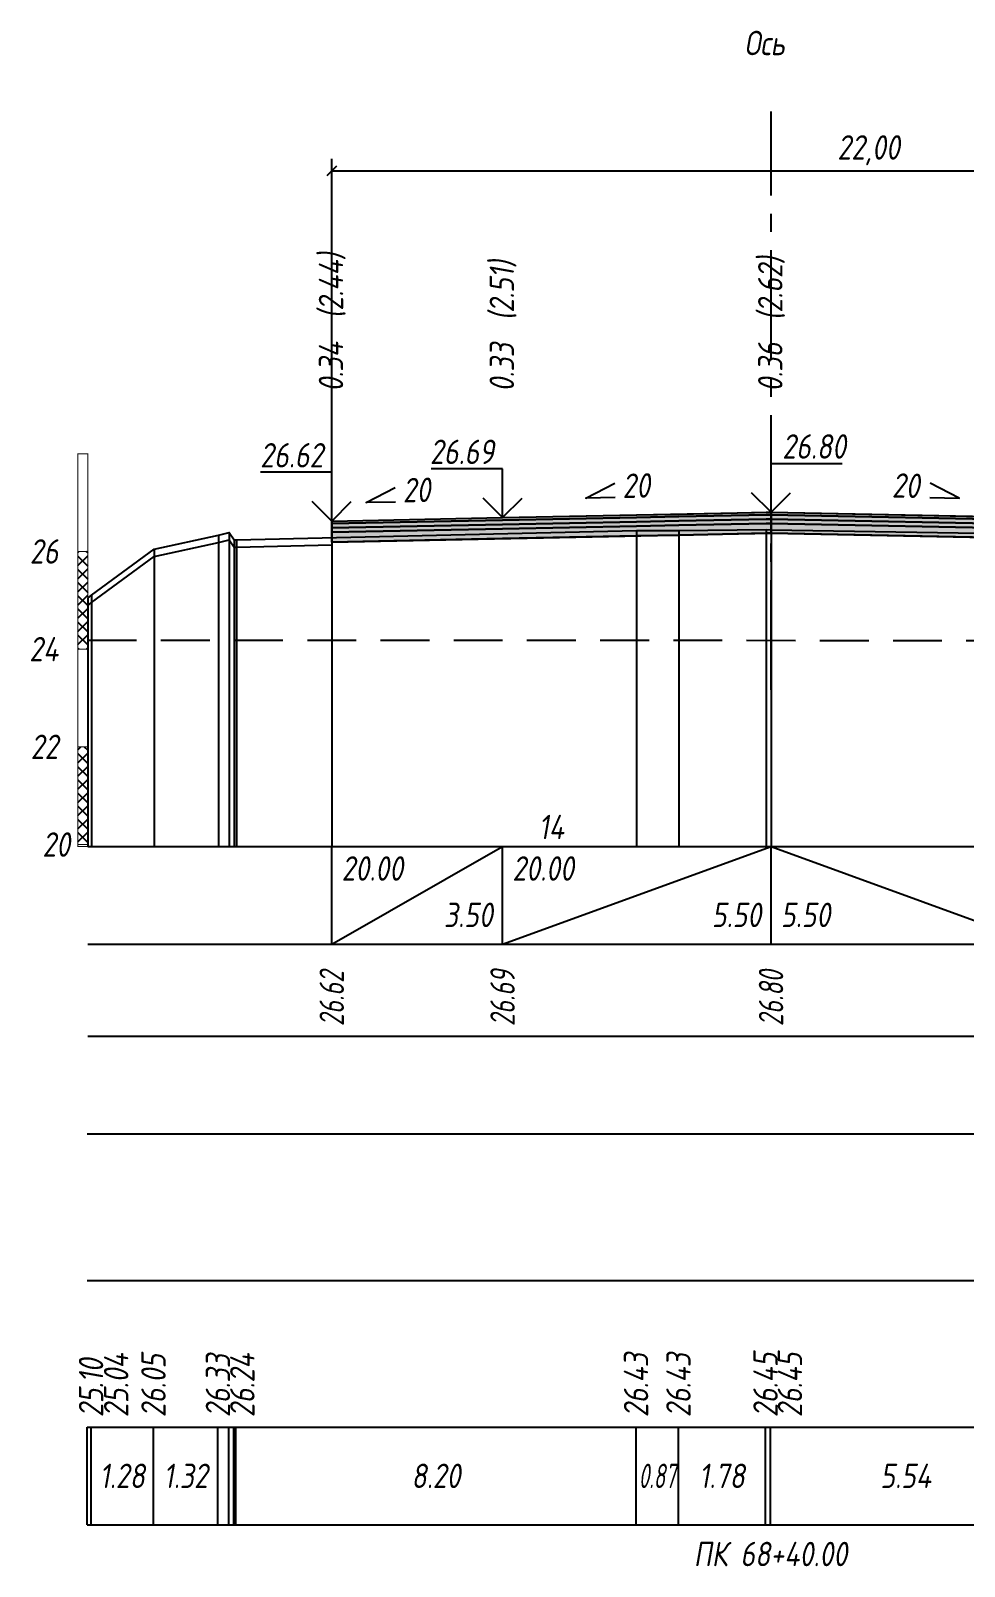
# Model space of a CAD drawing. Extents: x -717 to 1451, y -133302 to 233.
# Drawn here: x -284.2 to -188.5, y -108070.6 to -107913.4 of the extents above; entities that cross this region are included whole.
import ezdxf
from ezdxf.enums import TextEntityAlignment as Align

# ---------------------------------------------------------------- set-up
doc = ezdxf.new("R2010")
doc.units = 0
doc.linetypes.add('осевая2', pattern=[1.125, 0.75, -0.125, 0.125, -0.125])
doc.linetypes.add('штриховая', pattern=[0.75, 0.5, -0.25])
for name, color, linetype in [('Интерполированный поперечник', 2, 'Continuous'), ('Код_510', 7, 'Continuous'), ('Код_514', 1, 'Continuous'), ('Контур_0', 7, 'Continuous'), ('Контур_400', 7, 'Continuous'), ('Контур_508', 7, 'Continuous'), ('Контур_513', 7, 'Continuous'), ('Красный поперечник', 1, 'Continuous'), ('Линейка абсолютных высот', 7, 'Continuous'), ('Объём_2501', 7, 'Continuous'), ('Ось', 1, 'осевая2'), ('Откосы', 7, 'Continuous'), ('Отметки покрытия', 7, 'Continuous'), ('Подписи поперечников', 7, 'Continuous'), ('Рабочие отметки', 7, 'Continuous'), ('Рабочие отметки доп.', 7, 'Continuous'), ('Слои выравнивания', 7, 'Continuous'), ('Таблица', 7, 'Continuous'), ('Уклоны проезжей части', 7, 'Continuous'), ('Черный поперечник', 3, 'Continuous')]:
    doc.layers.add(name, color=color, linetype=linetype)
for name, color, linetype, true_color in [('Контур_2570', 7, 'Continuous', 0x80ff00), ('Контур_2725', 7, 'Continuous', 0x323232), ('Контур_2760', 7, 'Continuous', 0x323232), ('Контур_2761', 7, 'Continuous', 0x323232), ('Контур_2762', 7, 'Continuous', 0x323232), ('Контур_2763', 7, 'Continuous', 0x323232), ('Контур_402', 7, 'Continuous', 0xff6464)]:
    doc.layers.add(name, color=color, linetype=linetype, true_color=true_color)
doc.styles.get("Standard").update_dxf_attribs({"font": 'txt', "height": 2.5})
doc.styles.add('М', font='romand.shx', dxfattribs={"width": 0.8, "oblique": 10, "height": 2.5})
doc.dimstyles.new('ISO-25', dxfattribs={"dimtxt": 2.5, "dimasz": 2.5, "dimexe": 1.25, "dimexo": 0.625, "dimtad": 1, "dimtxsty": 'Standard', "dimcen": 2.5, "dimadec": 0, "dimazin": 0, "dimtfac": 1, "dimtmove": 0, "dimatfit": 3, "dimfxl": 1, "dimarcsym": 0})
pattern_1 = [(45.0000013, (-358.3379, 27.079), (-0.6735192404, 0.673519211), []), (135.0000003, (-358.3379, 27.079), (-0.673519222, -0.67351923), [])]

# ---------------------------------------------------------------- blocks, each defined once
blk = doc.blocks.new('_Oblique')
at = {"color": 0, "linetype": 'ByBlock', "lineweight": -2}
blk.add_line((-0.5, -0.5), (0.5, 0.5), dxfattribs=at)
blk = doc.blocks.new('*D2199')
at = {"color": 0, "lineweight": -2, "transparency": 16777216}
for p, q in [((-253.34, -107963.04), (-253.34, -107926.52)), ((-143.34, -107963.79), (-143.34, -107926.52)), ((-253.34, -107927.77), (-143.34, -107927.77))]:
    blk.add_line(p, q, dxfattribs=at)
at = {"layer": 'Defpoints', "color": 0, "transparency": 16777216}
for p in [(-143.34, -107927.77), (-253.34, -107963.67), (-143.34, -107964.42)]:
    blk.add_point(p, dxfattribs=at)
at = {"color": 0, "lineweight": -2, "transparency": 16777216, "rotation": 180}
blk.add_blockref('_Oblique', (-253.34, -107927.77), dxfattribs=at)
at = {"color": 0, "lineweight": -2, "transparency": 16777216}
blk.add_blockref('_Oblique', (-143.34, -107927.77), dxfattribs=at)
at = {"color": 0, "transparency": 16777216, "insert": (-198.34, -107925.65), "char_height": 2.5, "width": 11.6667, "attachment_point": 5, "style": 'М'}
blk.add_mtext('22,00', dxfattribs=at)

msp = doc.modelspace()

# ---------------------------------------------------------------- hatches: boundary and pattern name
at = {"layer": 'Линейка абсолютных высот'}
h = msp.add_hatch(dxfattribs=at)
h.set_pattern_fill('ANSI37', scale=0.3, style=0)
h.set_pattern_definition(pattern_1)
h.paths.add_polyline_path([(-278.338, -107976.718), (-278.338, -107966.718), (-279.338, -107966.718), (-279.338, -107976.718)])
h = msp.add_hatch(dxfattribs=at)
h.set_pattern_fill('ANSI37', scale=0.3, style=0)
h.set_pattern_definition(pattern_1)
h.paths.add_polyline_path([(-278.338, -107996.718), (-278.338, -107986.718), (-279.338, -107986.718), (-279.338, -107996.718)])
at = {"layer": 'Слои выравнивания'}
for color, points in [(2, [(-253.338, -107963.603), (-235.838, -107963.253), (-222.113, -107962.978), (-217.768, -107962.891), (-208.848, -107962.713), (-208.338, -107962.703), (-208.338, -107962.953), (-208.848, -107962.963), (-217.768, -107963.141), (-222.113, -107963.228), (-235.838, -107963.503), (-253.338, -107963.853)]), (2, [(-208.338, -107962.703), (-180.838, -107963.253), (-180.643, -107963.257), (-180.488, -107963.26), (-163.338, -107963.603), (-160.838, -107963.653), (-160.838, -107963.903), (-163.338, -107963.853), (-180.488, -107963.51), (-180.643, -107963.507), (-180.838, -107963.503), (-208.338, -107962.953)]), (3, [(-253.338, -107963.853), (-235.838, -107963.503), (-222.113, -107963.228), (-217.768, -107963.141), (-208.848, -107962.963), (-208.338, -107962.953), (-208.338, -107963.403), (-208.848, -107963.413), (-217.768, -107963.591), (-222.113, -107963.678), (-235.838, -107963.953), (-253.338, -107964.303)]), (4, [(-253.338, -107964.303), (-235.838, -107963.953), (-222.113, -107963.678), (-217.768, -107963.591), (-208.848, -107963.413), (-208.338, -107963.403), (-208.338, -107963.853), (-208.848, -107963.863), (-217.768, -107964.041), (-222.113, -107964.128), (-235.838, -107964.403), (-253.338, -107964.753)]), (5, [(-253.338, -107964.753), (-235.838, -107964.403), (-222.113, -107964.128), (-217.768, -107964.041), (-208.848, -107963.863), (-208.338, -107963.853), (-208.338, -107964.853), (-208.848, -107964.863), (-217.768, -107965.041), (-222.113, -107965.128), (-235.838, -107965.403), (-253.338, -107965.753)]), (3, [(-208.338, -107962.953), (-180.838, -107963.503), (-180.643, -107963.507), (-180.488, -107963.51), (-163.338, -107963.853), (-160.838, -107963.903), (-160.838, -107964.353), (-163.338, -107964.303), (-180.488, -107963.96), (-180.643, -107963.957), (-180.838, -107963.953), (-208.338, -107963.403)]), (4, [(-208.338, -107963.403), (-180.838, -107963.953), (-180.643, -107963.957), (-180.488, -107963.96), (-163.338, -107964.303), (-160.838, -107964.353), (-160.838, -107964.803), (-163.338, -107964.753), (-180.488, -107964.41), (-180.643, -107964.407), (-180.838, -107964.403), (-208.338, -107963.853)]), (5, [(-208.338, -107963.853), (-180.838, -107964.403), (-180.643, -107964.407), (-180.488, -107964.41), (-163.338, -107964.753), (-160.838, -107964.803), (-160.838, -107965.803), (-163.338, -107965.753), (-180.488, -107965.41), (-180.643, -107965.407), (-180.838, -107965.403), (-208.338, -107964.853)])]:
    msp.add_hatch(color=color, dxfattribs=at).paths.add_polyline_path(points)

# ---------------------------------------------------------------- linework, layer by layer
at = {"layer": 'Интерполированный поперечник', "linetype": 'штриховая', "ltscale": 10, "flags": 128}
msp.add_lwpolyline([(-278.338, -107975.782), (-105.951, -107975.864)], dxfattribs=at)
at = {"layer": 'Код_510'}
for p, q in [((-278.392, -108066.342), (-278.392, -108056.342)), ((-277.993, -108066.342), (-277.993, -108056.342)), ((-271.597, -108066.342), (-271.597, -108056.342)), ((-264.997, -108066.342), (-264.997, -108056.342)), ((-263.885, -108066.342), (-263.885, -108056.342)), ((-263.371, -108066.342), (-263.371, -108056.342)), ((-263.154, -108066.342), (-263.154, -108056.342)), ((-222.167, -108066.342), (-222.167, -108056.342)), ((-217.823, -108066.342), (-217.823, -108056.342)), ((-208.902, -108066.342), (-208.902, -108056.342)), ((-208.392, -108066.342), (-208.392, -108056.342))]:
    msp.add_line(p, q, dxfattribs=at)
at = {"layer": 'Код_514'}
for p, q in [((-253.338, -108006.921), (-253.338, -107996.921)), ((-253.338, -108006.921), (-235.838, -107996.921)), ((-235.838, -108006.921), (-235.838, -107996.921)), ((-235.838, -108006.921), (-208.338, -107996.921)), ((-208.338, -108006.921), (-208.338, -107996.921)), ((-208.338, -107996.921), (-180.838, -108006.921))]:
    msp.add_line(p, q, dxfattribs=at)
at = {"layer": 'Контур_0', "flags": 128}
msp.add_lwpolyline([(-253.338, -107963.603), (-253.338, -107967.653)], dxfattribs=at)
at = {"layer": 'Контур_2570', "flags": 128}
msp.add_lwpolyline([(-278.338, -107972.253), (-277.938, -107971.945), (-271.542, -107967.239), (-264.942, -107965.811), (-263.831, -107965.525), (-263.317, -107966.272), (-263.1, -107966.266), (-253.338, -107966.044)], dxfattribs=at)
at = {"layer": 'Контур_2725', "flags": 128}
msp.add_lwpolyline([(-253.338, -107965.753), (-235.838, -107965.403), (-222.113, -107965.128), (-217.768, -107965.041), (-208.848, -107964.863), (-208.338, -107964.853), (-180.838, -107965.403), (-180.643, -107965.407), (-180.488, -107965.41), (-163.338, -107965.753), (-160.838, -107965.803)], dxfattribs=at)
at = {"layer": 'Контур_2760', "flags": 128}
msp.add_lwpolyline([(-253.338, -107963.603), (-235.838, -107963.253), (-222.113, -107962.978), (-217.768, -107962.891), (-208.848, -107962.713), (-208.338, -107962.703), (-180.838, -107963.253), (-180.643, -107963.257), (-180.488, -107963.26), (-163.338, -107963.603), (-160.838, -107963.653)], dxfattribs=at)
at = {"layer": 'Контур_2761', "flags": 128}
msp.add_lwpolyline([(-253.338, -107963.853), (-235.838, -107963.503), (-222.113, -107963.228), (-217.768, -107963.141), (-208.848, -107962.963), (-208.338, -107962.953), (-180.838, -107963.503), (-180.643, -107963.507), (-180.488, -107963.51), (-163.338, -107963.853), (-160.838, -107963.903)], dxfattribs=at)
at = {"layer": 'Контур_2762', "flags": 128}
msp.add_lwpolyline([(-253.338, -107964.303), (-235.838, -107963.953), (-222.113, -107963.678), (-217.768, -107963.591), (-208.848, -107963.413), (-208.338, -107963.403), (-180.838, -107963.953), (-180.643, -107963.957), (-180.488, -107963.96), (-163.338, -107964.303), (-160.838, -107964.353)], dxfattribs=at)
at = {"layer": 'Контур_2763', "flags": 128}
msp.add_lwpolyline([(-253.338, -107964.753), (-235.838, -107964.403), (-222.113, -107964.128), (-217.768, -107964.041), (-208.848, -107963.863), (-208.338, -107963.853), (-180.838, -107964.403), (-180.643, -107964.407), (-180.488, -107964.41), (-163.338, -107964.753), (-160.838, -107964.803)], dxfattribs=at)
at = {"layer": 'Контур_400', "flags": 128}
for points in [[(-253.338, -107963.603), (-235.838, -107963.253), (-208.338, -107962.703)], [(-208.338, -107962.703), (-180.838, -107963.253), (-163.338, -107963.603), (-163.338, -107963.603), (-163.338, -107963.603), (-163.338, -107963.603), (-163.338, -107963.603), (-163.338, -107963.603), (-160.838, -107963.653)]]:
    msp.add_lwpolyline(points, dxfattribs=at)
at = {"layer": 'Контур_402', "flags": 128}
msp.add_lwpolyline([(-253.338, -107965.753), (-208.338, -107964.853), (-160.838, -107965.803), (-160.838, -107968.178), (-136.505, -107968.908)], dxfattribs=at)
at = {"layer": 'Контур_508', "flags": 128}
msp.add_lwpolyline([(-253.338, -107965.753), (-208.338, -107964.853), (-160.838, -107965.803), (-160.838, -107968.178), (-136.505, -107968.908), (-126.086, -107975.854), (-126.086, -107977.056), (-124.788, -107977.921), (-124.485, -107977.921), (-122.485, -107977.921), (-122.183, -107977.921), (-120.889, -107977.058)], dxfattribs=at)
at = {"layer": 'Контур_513', "flags": 128}
msp.add_lwpolyline([(-253.338, -107965.753), (-208.338, -107964.853), (-160.838, -107965.803), (-160.838, -107968.178), (-136.505, -107968.908), (-126.086, -107975.854), (-126.086, -107977.056), (-124.788, -107977.921), (-124.485, -107977.921), (-122.485, -107977.921), (-122.183, -107977.921), (-120.889, -107977.058)], dxfattribs=at)
at = {"layer": 'Красный поперечник'}
for p, q in [((-235.838, -107963.253), (-208.338, -107962.703)), ((-208.338, -107962.703), (-180.838, -107963.253)), ((-253.338, -107963.603), (-235.838, -107963.253))]:
    msp.add_line(p, q, dxfattribs=at)
at = {"layer": 'Линейка абсолютных высот', "color": 7, "const_width": 0.1, "flags": 128}
for points in [[(-278.338, -107966.718), (-278.338, -107956.718), (-279.338, -107956.718), (-279.338, -107966.718), (-278.338, -107966.718)], [(-278.338, -107976.718), (-278.338, -107966.718), (-279.338, -107966.718), (-279.338, -107976.718), (-278.338, -107976.718)], [(-278.338, -107986.718), (-278.338, -107976.718), (-279.338, -107976.718), (-279.338, -107986.718), (-278.338, -107986.718)], [(-278.338, -107996.718), (-278.338, -107986.718), (-279.338, -107986.718), (-279.338, -107996.718), (-278.338, -107996.718)], [(-278.338, -107996.921), (-278.338, -107996.718), (-279.338, -107996.718), (-279.338, -107996.921), (-278.338, -107996.921)]]:
    msp.add_lwpolyline(points, dxfattribs=at)
at = {"layer": 'Объём_2501', "flags": 128}
for points in [[(-253.338, -107963.603), (-235.838, -107963.253), (-208.338, -107962.703)], [(-208.338, -107962.703), (-180.838, -107963.253), (-163.338, -107963.603), (-163.338, -107963.603), (-163.338, -107963.603), (-163.338, -107963.603), (-163.338, -107963.603), (-163.338, -107963.603), (-160.838, -107963.653)]]:
    msp.add_lwpolyline(points, dxfattribs=at)
at = {"layer": 'Ось', "ltscale": 15}
msp.add_line((-208.338, -107980.892), (-208.338, -107921.674), dxfattribs=at)
at = {"layer": 'Откосы', "color": 1, "flags": 128}
for points in [[(-246.814, -107961.661), (-249.813, -107961.721), (-246.844, -107960.161)], [(-224.314, -107961.211), (-227.313, -107961.271), (-224.344, -107959.711)], [(-192.075, -107961.211), (-189.075, -107961.271), (-192.045, -107959.711)]]:
    msp.add_lwpolyline(points, dxfattribs=at)
at = {"layer": 'Отметки покрытия', "color": 1}
for p, q in [((-208.338, -107962.703), (-208.338, -107957.703)), ((-208.338, -107957.703), (-201.038, -107957.703)), ((-253.338, -107958.603), (-260.638, -107958.603)), ((-253.338, -107963.603), (-253.338, -107958.603)), ((-235.838, -107958.253), (-243.138, -107958.253)), ((-235.838, -107963.253), (-235.838, -107958.253)), ((-208.338, -107962.703), (-210.338, -107960.703)), ((-208.338, -107962.703), (-206.338, -107960.703)), ((-253.338, -107963.603), (-255.338, -107961.603)), ((-253.338, -107963.603), (-251.338, -107961.603)), ((-235.838, -107963.253), (-237.838, -107961.253)), ((-235.838, -107963.253), (-233.838, -107961.253))]:
    msp.add_line(p, q, dxfattribs=at)
at = {"layer": 'Слои выравнивания'}
for p, q in [((-208.338, -107962.703), (-208.338, -107996.921)), ((-253.338, -107963.603), (-253.338, -107996.921))]:
    msp.add_line(p, q, dxfattribs=at)
at = {"layer": 'Слои выравнивания', "color": 2, "flags": 128}
for points in [[(-253.338, -107963.603), (-235.838, -107963.253), (-222.113, -107962.978), (-217.768, -107962.891), (-208.848, -107962.713), (-208.338, -107962.703), (-208.338, -107962.953), (-208.848, -107962.963), (-217.768, -107963.141), (-222.113, -107963.228), (-235.838, -107963.503), (-253.338, -107963.853)], [(-208.338, -107962.703), (-180.838, -107963.253), (-180.643, -107963.257), (-180.488, -107963.26), (-163.338, -107963.603), (-160.838, -107963.653), (-160.838, -107963.903), (-163.338, -107963.853), (-180.488, -107963.51), (-180.643, -107963.507), (-180.838, -107963.503), (-208.338, -107962.953)]]:
    msp.add_lwpolyline(points, close=True, dxfattribs=at)
at = {"layer": 'Слои выравнивания', "color": 3, "flags": 128}
for points in [[(-253.338, -107963.853), (-235.838, -107963.503), (-222.113, -107963.228), (-217.768, -107963.141), (-208.848, -107962.963), (-208.338, -107962.953), (-208.338, -107963.403), (-208.848, -107963.413), (-217.768, -107963.591), (-222.113, -107963.678), (-235.838, -107963.953), (-253.338, -107964.303)], [(-208.338, -107962.953), (-180.838, -107963.503), (-180.643, -107963.507), (-180.488, -107963.51), (-163.338, -107963.853), (-160.838, -107963.903), (-160.838, -107964.353), (-163.338, -107964.303), (-180.488, -107963.96), (-180.643, -107963.957), (-180.838, -107963.953), (-208.338, -107963.403)]]:
    msp.add_lwpolyline(points, close=True, dxfattribs=at)
at = {"layer": 'Слои выравнивания', "color": 4, "flags": 128}
for points in [[(-253.338, -107964.303), (-235.838, -107963.953), (-222.113, -107963.678), (-217.768, -107963.591), (-208.848, -107963.413), (-208.338, -107963.403), (-208.338, -107963.853), (-208.848, -107963.863), (-217.768, -107964.041), (-222.113, -107964.128), (-235.838, -107964.403), (-253.338, -107964.753)], [(-208.338, -107963.403), (-180.838, -107963.953), (-180.643, -107963.957), (-180.488, -107963.96), (-163.338, -107964.303), (-160.838, -107964.353), (-160.838, -107964.803), (-163.338, -107964.753), (-180.488, -107964.41), (-180.643, -107964.407), (-180.838, -107964.403), (-208.338, -107963.853)]]:
    msp.add_lwpolyline(points, close=True, dxfattribs=at)
at = {"layer": 'Слои выравнивания', "color": 5, "flags": 128}
for points in [[(-253.338, -107964.753), (-235.838, -107964.403), (-222.113, -107964.128), (-217.768, -107964.041), (-208.848, -107963.863), (-208.338, -107963.853), (-208.338, -107964.853), (-208.848, -107964.863), (-217.768, -107965.041), (-222.113, -107965.128), (-235.838, -107965.403), (-253.338, -107965.753)], [(-208.338, -107963.853), (-180.838, -107964.403), (-180.643, -107964.407), (-180.488, -107964.41), (-163.338, -107964.753), (-160.838, -107964.803), (-160.838, -107965.803), (-163.338, -107965.753), (-180.488, -107965.41), (-180.643, -107965.407), (-180.838, -107965.403), (-208.338, -107964.853)]]:
    msp.add_lwpolyline(points, close=True, dxfattribs=at)
at = {"layer": 'Таблица'}
for p, q in [((-278.338, -107996.921), (-95.889, -107996.921)), ((-278.338, -108006.921), (-95.889, -108006.921)), ((-278.338, -108016.342), (-95.889, -108016.342)), ((-278.392, -108026.342), (-95.943, -108026.342)), ((-278.392, -108041.342), (-95.943, -108041.342)), ((-278.392, -108056.342), (-95.943, -108056.342)), ((-278.392, -108066.342), (-95.943, -108066.342))]:
    msp.add_line(p, q, dxfattribs=at)
at = {"layer": 'Черный поперечник', "color": 7}
for p, q in [((-264.942, -107965.061), (-264.942, -107996.921)), ((-263.831, -107964.775), (-263.831, -107996.921)), ((-263.317, -107965.522), (-263.317, -107996.921)), ((-263.1, -107965.516), (-263.1, -107996.921)), ((-222.113, -107964.587), (-222.113, -107996.921)), ((-217.768, -107964.57), (-217.768, -107996.921)), ((-208.848, -107964.48), (-208.848, -107996.921)), ((-208.338, -107964.489), (-208.338, -107996.921)), ((-271.542, -107966.489), (-271.542, -107996.921)), ((-278.338, -107971.503), (-278.338, -107996.921)), ((-277.938, -107971.195), (-277.938, -107996.921))]:
    msp.add_line(p, q, dxfattribs=at)
at = {"layer": 'Черный поперечник', "flags": 128}
msp.add_lwpolyline([(-278.338, -107971.503), (-277.938, -107971.195), (-271.542, -107966.489), (-264.942, -107965.061), (-263.831, -107964.775), (-263.317, -107965.522), (-263.1, -107965.516), (-222.113, -107964.587), (-217.768, -107964.57), (-208.848, -107964.48), (-208.338, -107964.489), (-180.643, -107964.949), (-180.488, -107965.282), (-151.658, -107965.976), (-151.423, -107965.63), (-151.153, -107965.23), (-136.406, -107966.814), (-128.177, -107967.861), (-117.785, -107972.105), (-105.792, -107975.895), (-95.889, -107976.157)], dxfattribs=at)

# ---------------------------------------------------------------- texts
at = {"layer": 'Код_510', "style": 'М', "oblique": 10, "width": 0.8}
for s, p in [('25.10', (-277.993, -108055.342)), ('25.04', (-275.418, -108055.342)), ('26.05', (-271.597, -108055.342)), ('26.33', (-264.997, -108055.342)), ('26.24', (-262.497, -108055.342)), ('26.43', (-222.167, -108055.342)), ('26.43', (-217.823, -108055.342)), ('26.45', (-208.902, -108055.342)), ('26.45', (-206.402, -108055.342))]:
    msp.add_text(s, height=2.5, rotation=90, dxfattribs=at).set_placement(p, align=Align.MIDDLE_LEFT)
at = {"layer": 'Код_510', "style": 'М', "oblique": 10}
for s, width, p in [('1.28', 0.8, (-274.795, -108061.342)), ('1.32', 0.8, (-268.297, -108061.342)), ('8.20', 0.8, (-242.661, -108061.342)), ('0.87', 0.6, (-219.995, -108061.342)), ('1.78', 0.8, (-213.362, -108061.342)), ('5.54', 0.8, (-194.545, -108061.342))]:
    msp.add_text(s, height=2.5, dxfattribs=dict(at, width=width)).set_placement(p, align=Align.MIDDLE_CENTER)
at = {"layer": 'Код_514', "style": 'М', "oblique": 10, "width": 0.8}
for p in [(-252.338, -107997.921), (-234.838, -107997.921)]:
    msp.add_text('20.00', height=2.5, dxfattribs=at).set_placement(p, align=Align.TOP_LEFT)
for s, p in [('3.50', (-236.838, -108005.921)), ('5.50', (-209.338, -108005.921))]:
    msp.add_text(s, height=2.5, dxfattribs=at).set_placement(p, align=Align.BOTTOM_RIGHT)
msp.add_text('5.50', height=2.5, dxfattribs=at).set_placement((-207.338, -108005.921), align=Align.BOTTOM_LEFT)
at = {"layer": 'Код_514', "style": 'М', "oblique": 10, "width": 0.7}
for s, p in [('26.62', (-253.338, -108015.303)), ('26.69', (-235.838, -108015.303)), ('26.80', (-208.338, -108015.303))]:
    msp.add_text(s, height=2.5, rotation=90, dxfattribs=at).set_placement(p, align=Align.MIDDLE_LEFT)
at = {"layer": 'Линейка абсолютных высот', "style": 'М', "oblique": 10, "width": 0.8}
for s, p in [('26', (-281.338, -107966.718)), ('24', (-281.338, -107976.718)), ('22', (-281.338, -107986.718)), ('20', (-280.13, -107996.718))]:
    msp.add_text(s, height=2.5, dxfattribs=at).set_placement(p, align=Align.MIDDLE_RIGHT)
at = {"layer": 'Ось', "ltscale": 15, "style": 'М', "oblique": 10, "width": 0.8}
msp.add_text('Ось ', height=2.5, dxfattribs=at).set_placement((-208.338, -107916.674), align=Align.BOTTOM_CENTER)
at = {"layer": 'Отметки покрытия', "color": 1, "style": 'М', "oblique": 10, "width": 0.8}
msp.add_text('26.80', height=2.5, dxfattribs=at).set_placement((-207.197, -107957.971), align=Align.BOTTOM_LEFT)
for s, p in [('26.62', (-254.197, -107958.871)), ('26.69', (-236.697, -107958.521))]:
    msp.add_text(s, height=2.5, dxfattribs=at).set_placement(p, align=Align.BOTTOM_RIGHT)
at = {"layer": 'Подписи поперечников', "style": 'М', "oblique": 10, "width": 0.8}
msp.add_text('ПК 68+40.00', height=2.5, dxfattribs=at).set_placement((-208.392, -108071.342), align=Align.BOTTOM_CENTER)
at = {"layer": 'Рабочие отметки', "color": 1, "style": 'М', "oblique": 10, "width": 0.8}
for s, p in [('0.34', (-253.416, -107950.353)), ('0.33', (-235.916, -107950.353)), ('0.36', (-208.416, -107950.353))]:
    msp.add_text(s, height=2.5, rotation=90, dxfattribs=at).set_placement(p, align=Align.MIDDLE_LEFT)
at = {"layer": 'Рабочие отметки доп.', "color": 1, "style": 'М', "oblique": 10, "width": 0.8}
for s, p in [('(2.44)', (-253.416, -107942.853)), ('(2.51)', (-235.916, -107943.053)), ('(2.62)', (-208.416, -107943.053))]:
    msp.add_text(s, height=2.5, rotation=90, dxfattribs=at).set_placement(p, align=Align.MIDDLE_LEFT)
at = {"layer": 'Слои выравнивания', "style": 'М', "oblique": 10, "width": 0.8}
msp.add_text('14', height=2.5, dxfattribs=at).set_placement((-230.838, -107996.921), align=Align.BOTTOM_CENTER)
at = {"layer": 'Уклоны проезжей части', "color": 1, "style": 'М', "oblique": 10, "width": 0.8}
for rotation, p in [(1.14576, (-244.608, -107962.428)), (1.14576, (-222.108, -107961.978)), (358.85423, (-194.568, -107961.978))]:
    msp.add_text('20', height=2.5, rotation=rotation, dxfattribs=at).set_placement(p, align=Align.BOTTOM_CENTER)

# ---------------------------------------------------------------- dimensions: what is measured, and where the dimension line sits
at = {"color": 5}
dim = msp.add_linear_dim(base=(-143.338, -107927.765), p1=(-253.338, -107963.665), p2=(-143.338, -107964.415), angle=180, dimstyle='ISO-25', override={"dimasz": 1, "dimlfac": 0.2, "dimzin": 0, "dimtxsty": 'М', "dimblk1": 'Oblique', "dimblk2": 'Oblique', "dimsah": 1}, dxfattribs=at)
dim.commit()
dim.dimension.update_dxf_attribs({"geometry": '*D2199', "text_midpoint": (-198.338, -107925.652)})

doc.saveas('drawing.dxf')
